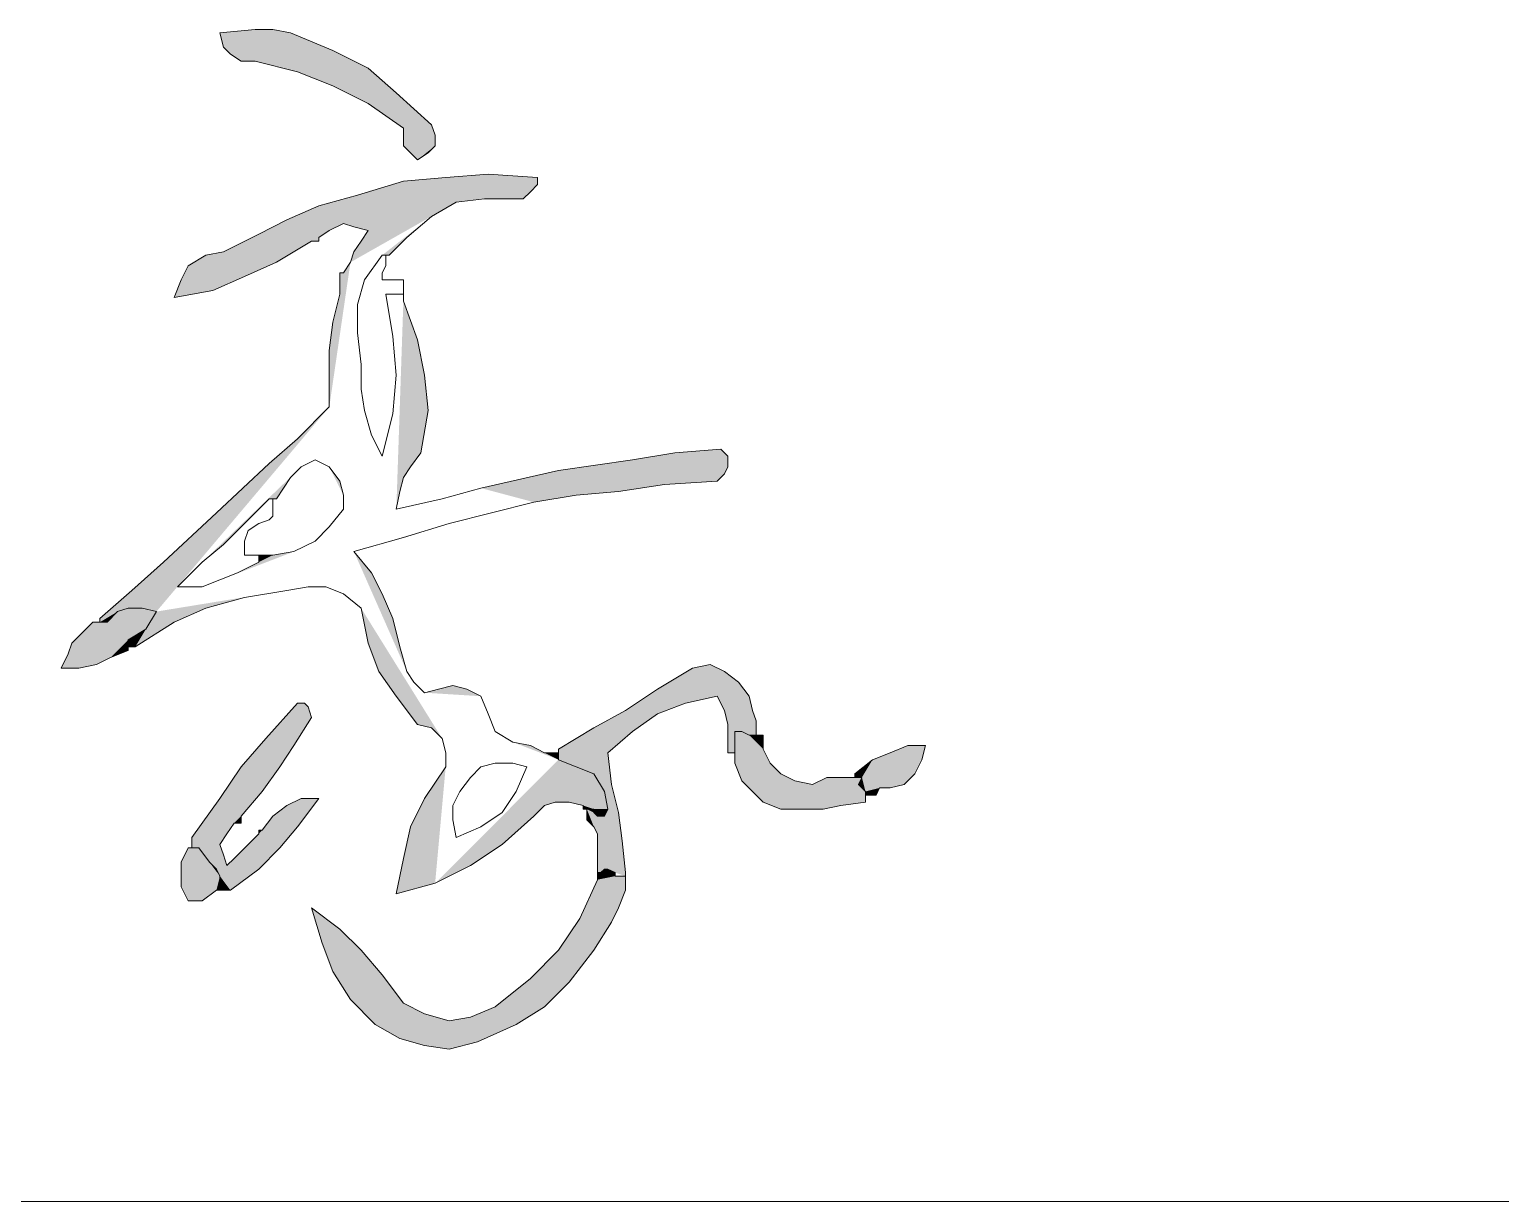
# Model space of a CAD drawing. Header units: millimetres. Extents: x 6786 to 7380, y -302 to 118.
# Drawn here: x 7214.02 to 7220.13, y -286.48 to -281.62 of the extents above; entities that cross this region are included whole.
import ezdxf

# ---------------------------------------------------------------- set-up
doc = ezdxf.new("R2010")
doc.units = ezdxf.units.MM
doc.linetypes.add('XKITLINE00', pattern=[0])

# ---------------------------------------------------------------- blocks, each defined once
blk = doc.blocks.new('*D18')
at = {"color": 6}
for points in [[(259.2362, 20.8677), (259.0897, 20.853), (259.1043, 20.7944)], [(259.2362, 20.8677), (259.1043, 20.7944), (259.1336, 20.7651)], [(259.2362, 20.8677), (259.1336, 20.7651), (259.1776, 20.7358)], [(259.2362, 20.8677), (259.1776, 20.7358), (259.2362, 20.7358)], [(259.9834, 20.3842), (259.3095, 20.8677), (259.2362, 20.8677)], [(259.2362, 20.8677), (259.2362, 20.7358), (259.412, 20.6918)], [(259.2362, 20.8677), (259.412, 20.6918), (259.5585, 20.6332)], [(259.2362, 20.8677), (259.5585, 20.6332), (259.705, 20.56)], [(259.9834, 20.3842), (259.2362, 20.8677), (259.705, 20.56)], [(259.9834, 20.3842), (259.3827, 20.853), (259.3095, 20.8677)], [(259.9834, 20.3842), (259.5585, 20.7797), (259.3827, 20.853)], [(259.9834, 20.3842), (259.705, 20.7065), (259.5585, 20.7797)], [(259.9834, 20.3842), (259.8223, 20.6039), (259.705, 20.7065)], [(259.9834, 20.3842), (259.9688, 20.4721), (259.8223, 20.6039)], [(259.9834, 20.3842), (259.705, 20.56), (259.8516, 20.4574)], [(259.9834, 20.3842), (259.9834, 20.4281), (259.9688, 20.4721)], [(259.9834, 20.3842), (259.8516, 20.4574), (259.8516, 20.3842)], [(259.9834, 20.3842), (259.8516, 20.3842), (259.9102, 20.3256)], [(259.9834, 20.3842), (259.9102, 20.3256), (259.9541, 20.3549)], [(259.9834, 20.3842), (259.9541, 20.3549), (259.9834, 20.3842)]]:
    blk.add_solid(points, dxfattribs=at)
blk = doc.blocks.new('*D19')
at = {"color": 6}
for points in [[(259.0897, 17.4832), (259.456, 18.0546), (259.4413, 18.0693)], [(259.0897, 17.4832), (259.4413, 18.0693), (259.412, 18.0693)], [(259.0897, 17.4832), (259.412, 18.0693), (259.2802, 17.9227)], [(259.0897, 17.4832), (259.1483, 17.5711), (259.456, 18.0546)], [(259.1483, 17.5711), (259.4706, 18.0107), (259.456, 18.0546)], [(259.1483, 17.5711), (259.3974, 17.8934), (259.4706, 18.0107)], [(259.0897, 17.4832), (259.2802, 17.9227), (259.1776, 17.8055)], [(259.1483, 17.5711), (259.3388, 17.8055), (259.3974, 17.8934)], [(259.0897, 17.4832), (259.1776, 17.8055), (259.0897, 17.6737)], [(259.1483, 17.5711), (259.2655, 17.703), (259.3388, 17.8055)], [(259.0897, 17.4832), (259.0897, 17.6737), (258.9725, 17.5125)], [(259.1336, 17.2927), (259.412, 17.5565), (259.4999, 17.6737)], [(259.1336, 17.2927), (259.4999, 17.6737), (259.4267, 17.6737)], [(259.1336, 17.2927), (259.4267, 17.6737), (259.3681, 17.6444)], [(259.1483, 17.5711), (259.1776, 17.6004), (259.2655, 17.703)], [(259.1336, 17.2927), (259.3681, 17.6444), (259.3095, 17.6004)], [(259.1336, 17.2927), (259.3095, 17.6004), (259.2655, 17.5418)], [(259.1483, 17.5711), (259.1776, 17.5711), (259.1776, 17.6004)], [(259.1336, 17.2927), (259.3388, 17.4686), (259.412, 17.5565)], [(259.1336, 17.2927), (259.2655, 17.5418), (259.2509, 17.5272)], [(259.2655, 17.5418), (259.2509, 17.5418), (259.2509, 17.5272)], [(259.0897, 17.4832), (258.9725, 17.5125), (258.9725, 17.4686)], [(259.0897, 17.4832), (258.9725, 17.4686), (259.0018, 17.4686)], [(259.0897, 17.4832), (259.0018, 17.4686), (259.0457, 17.4099)], [(259.0897, 17.4832), (259.0457, 17.4099), (259.075, 17.3806)], [(259.1336, 17.2927), (259.0897, 17.4832), (259.075, 17.3806)], [(259.1336, 17.2927), (259.119, 17.3953), (259.0897, 17.4832)], [(259.1336, 17.2927), (259.2509, 17.5272), (259.119, 17.3953)], [(259.1336, 17.2927), (259.2509, 17.3806), (259.3388, 17.4686)], [(259.1336, 17.2927), (259.075, 17.3806), (259.0897, 17.3513)], [(259.1336, 17.2927), (259.0897, 17.3513), (259.0897, 17.2927)]]:
    blk.add_solid(points, dxfattribs=at)
blk = doc.blocks.new('*D20')
at = {"color": 6}
for points in [[(259.0897, 17.3513), (258.9578, 17.4686), (258.9285, 17.4099)], [(259.0457, 17.4099), (259.0018, 17.4686), (258.9578, 17.4686)], [(259.0897, 17.3513), (259.0457, 17.4099), (258.9578, 17.4686)], [(259.0897, 17.3513), (258.9285, 17.4099), (258.9285, 17.3074)], [(259.0897, 17.3513), (259.075, 17.3806), (259.0457, 17.4099)], [(259.0897, 17.3513), (258.9285, 17.3074), (258.9578, 17.2488)], [(259.0897, 17.3513), (258.9578, 17.2488), (259.0164, 17.2488)], [(259.0897, 17.3513), (259.0164, 17.2488), (259.075, 17.2927)], [(259.0897, 17.3513), (259.075, 17.2927), (259.0897, 17.2927)], [(259.0897, 17.3513), (259.0897, 17.2927), (259.0897, 17.3513)]]:
    blk.add_solid(points, dxfattribs=at)
blk = doc.blocks.new('*D21')
at = {"color": 6}
for points in [[(261.3753, 17.8202), (261.2581, 17.952), (261.2288, 17.952)], [(261.4192, 17.7762), (261.3753, 17.8202), (261.2288, 17.952)], [(261.4192, 17.7762), (261.2288, 17.952), (261.2288, 17.8202)], [(261.3753, 17.8202), (261.2874, 17.9374), (261.2581, 17.952)], [(261.346, 17.8788), (261.346, 17.9374), (261.2874, 17.9374)], [(261.3753, 17.8202), (261.346, 17.8788), (261.2874, 17.9374)], [(261.7709, 17.703), (261.8002, 17.8348), (261.9467, 17.8934)], [(261.7709, 17.703), (261.9467, 17.8934), (262.0199, 17.8934)], [(261.7709, 17.703), (262.0199, 17.8934), (262.0053, 17.8348)], [(261.4778, 17.7469), (261.4192, 17.7762), (261.2288, 17.8202)], [(261.4778, 17.7469), (261.2288, 17.8202), (261.2581, 17.7469)], [(261.7562, 17.7616), (261.7269, 17.7762), (261.8002, 17.8348)], [(261.7709, 17.703), (261.7562, 17.7616), (261.8002, 17.8348)], [(261.7709, 17.703), (262.0053, 17.8348), (261.976, 17.7762)], [(261.5511, 17.7323), (261.4778, 17.7469), (261.2581, 17.7469)], [(261.7709, 17.703), (261.5511, 17.7323), (261.2581, 17.7469)], [(261.7709, 17.703), (261.2581, 17.7469), (261.346, 17.659)], [(261.7709, 17.703), (261.6097, 17.7616), (261.5511, 17.7323)], [(261.7416, 17.7323), (261.7562, 17.7616), (261.6097, 17.7616)], [(261.7709, 17.703), (261.7416, 17.7323), (261.6097, 17.7616)], [(261.7562, 17.7616), (261.7269, 17.7616), (261.7269, 17.7762)], [(261.7709, 17.703), (261.7416, 17.7323), (261.7562, 17.7616)], [(261.7709, 17.703), (261.7709, 17.703), (261.7416, 17.7323)], [(261.7709, 17.703), (261.976, 17.7762), (261.8295, 17.7176)], [(261.976, 17.7762), (261.8734, 17.7176), (261.8295, 17.7176)], [(261.976, 17.7762), (261.932, 17.7323), (261.8734, 17.7176)], [(261.7709, 17.703), (261.346, 17.659), (261.4192, 17.6297)], [(261.7709, 17.703), (261.4192, 17.6297), (261.5951, 17.6297)], [(261.7709, 17.703), (261.5951, 17.6297), (261.6683, 17.6444)], [(261.6683, 17.6444), (261.7709, 17.659), (261.7709, 17.703)], [(261.7709, 17.703), (261.6683, 17.6444), (261.7709, 17.703)], [(261.7709, 17.703), (261.8295, 17.7176), (261.8148, 17.6883)], [(261.7709, 17.703), (261.8148, 17.6883), (261.7709, 17.6883)], [(261.7709, 17.703), (261.7709, 17.6883), (261.7709, 17.703)]]:
    blk.add_solid(points, dxfattribs=at)
blk = doc.blocks.new('*D22')
at = {"color": 6}
for points in [[(260.7013, 17.8641), (260.8039, 17.952), (261.1262, 18.2304)], [(260.7013, 17.8641), (261.1262, 18.2304), (261.053, 18.2158)], [(260.7013, 17.8641), (261.053, 18.2158), (260.9064, 18.1279)], [(260.8039, 17.952), (260.9064, 18.0253), (261.1262, 18.2304)], [(260.9064, 18.0253), (261.1848, 18.2011), (261.1262, 18.2304)], [(260.9064, 18.0253), (261.2434, 18.1572), (261.1848, 18.2011)], [(260.9064, 18.0253), (261.0237, 18.0693), (261.2434, 18.1572)], [(261.0237, 18.0693), (261.1555, 18.0986), (261.2434, 18.1572)], [(261.1555, 18.0986), (261.2874, 18.0986), (261.2434, 18.1572)], [(260.7013, 17.8641), (260.9064, 18.1279), (260.7746, 18.04)], [(261.1555, 18.0986), (261.1848, 18.04), (261.2581, 17.952)], [(261.1555, 18.0986), (261.2581, 17.952), (261.2874, 17.9374)], [(261.1555, 18.0986), (261.2874, 17.9374), (261.3167, 17.9374)], [(261.1555, 18.0986), (261.3167, 17.9374), (261.3167, 17.996)], [(261.1555, 18.0986), (261.3167, 17.996), (261.302, 18.04)], [(261.1555, 18.0986), (261.302, 18.04), (261.2874, 18.0986)], [(260.7013, 17.8641), (260.7746, 18.04), (260.6427, 17.9667)], [(261.1848, 18.04), (261.1995, 17.9814), (261.2288, 17.952)], [(261.1848, 18.04), (261.2288, 17.952), (261.2581, 17.952)], [(260.6427, 17.9667), (260.4962, 17.8788), (260.4962, 17.8348)], [(260.6427, 17.9667), (260.4962, 17.8348), (260.6427, 17.7762)], [(260.716, 17.7323), (260.7013, 17.8641), (260.6427, 17.9667)], [(260.7746, 17.3513), (260.716, 17.7323), (260.6427, 17.9667)], [(260.6427, 17.9667), (260.6427, 17.7762), (260.6867, 17.703)], [(260.7746, 17.3513), (260.6427, 17.9667), (260.6867, 17.703)], [(261.1995, 17.9814), (261.1995, 17.8641), (261.2288, 17.8641)], [(261.1995, 17.9814), (261.2288, 17.8641), (261.2288, 17.952)], [(260.7746, 17.3513), (260.7453, 17.6151), (260.716, 17.7323)], [(260.7746, 17.3513), (260.6867, 17.703), (260.7013, 17.6297)], [(260.6427, 17.6151), (260.6427, 17.6297), (260.6134, 17.6297)], [(260.7746, 17.3513), (260.6427, 17.6151), (260.6134, 17.6297)], [(260.6134, 17.6297), (260.6134, 17.5858), (260.6427, 17.5565)], [(260.7746, 17.3513), (260.6134, 17.6297), (260.6427, 17.5565)], [(260.7746, 17.3513), (260.6574, 17.6004), (260.6427, 17.6151)], [(260.7746, 17.3513), (260.6867, 17.6004), (260.6574, 17.6004)], [(260.7746, 17.3513), (260.7013, 17.6297), (260.6867, 17.6004)], [(260.7746, 17.3513), (260.7599, 17.4979), (260.7453, 17.6151)], [(260.7746, 17.3513), (260.6427, 17.5565), (260.6574, 17.5272)], [(260.6574, 17.5272), (260.6574, 17.366), (260.672, 17.366)], [(260.6574, 17.5272), (260.672, 17.366), (260.6867, 17.3806)], [(260.7746, 17.3513), (260.6574, 17.5272), (260.6867, 17.3806)], [(260.7746, 17.3513), (260.7746, 17.366), (260.7599, 17.4979)], [(260.6867, 17.3806), (260.7013, 17.3806), (260.7306, 17.366)], [(260.7746, 17.3513), (260.6867, 17.3806), (260.7306, 17.366)]]:
    blk.add_solid(points, dxfattribs=at)
blk = doc.blocks.new('*D23')
at = {"color": 6}
for points in [[(260.7306, 17.3513), (260.672, 17.366), (260.6574, 17.366)], [(260.7306, 17.3513), (260.6574, 17.366), (260.6574, 17.3367)], [(260.7306, 17.3513), (260.6867, 17.3806), (260.672, 17.366)], [(260.7306, 17.3513), (260.7013, 17.3806), (260.6867, 17.3806)], [(260.7306, 17.3513), (260.7306, 17.366), (260.7013, 17.3806)], [(260.7746, 17.3513), (260.4962, 17.0437), (260.1592, 16.6627)], [(260.7746, 17.3513), (260.1592, 16.6627), (260.3204, 16.736)], [(260.7746, 17.3513), (260.3204, 16.736), (260.4376, 16.8092)], [(260.7746, 17.3513), (260.4376, 16.8092), (260.5402, 16.9118)], [(260.7746, 17.3513), (260.5841, 17.1755), (260.4962, 17.0437)], [(260.7746, 17.3513), (260.5402, 16.9118), (260.6427, 17.0437)], [(260.7746, 17.3513), (260.6574, 17.3367), (260.5841, 17.1755)], [(260.7746, 17.3513), (260.6427, 17.0437), (260.716, 17.1609)], [(260.7746, 17.3513), (260.7306, 17.3513), (260.6574, 17.3367)], [(260.7746, 17.3513), (260.716, 17.1609), (260.7453, 17.2195)], [(260.7746, 17.3513), (260.7453, 17.2195), (260.7746, 17.2927)], [(260.7746, 17.3513), (260.7746, 17.2927), (260.7746, 17.3513)], [(259.8516, 16.8239), (259.5878, 17.1316), (259.4706, 17.2195)], [(259.8516, 16.8239), (259.4706, 17.2195), (259.5146, 17.073)], [(259.8516, 16.8239), (259.6757, 17.0437), (259.5878, 17.1316)], [(259.8516, 16.8239), (259.5146, 17.073), (259.5585, 16.9558)], [(259.8516, 16.8239), (259.7636, 16.9411), (259.6757, 17.0437)], [(260.4962, 17.0437), (260.379, 16.9265), (260.1592, 16.6627)], [(259.9395, 16.7799), (259.8516, 16.8239), (259.5585, 16.9558)], [(259.9395, 16.7799), (259.5585, 16.9558), (259.6318, 16.8385)], [(260.379, 16.9265), (260.2325, 16.8092), (260.042, 16.6334)], [(260.379, 16.9265), (260.042, 16.6334), (260.1592, 16.6627)], [(260.042, 16.7506), (259.9395, 16.7799), (259.6318, 16.8385)], [(260.042, 16.7506), (259.6318, 16.8385), (259.7343, 16.736)], [(260.2325, 16.8092), (260.1299, 16.7653), (259.9395, 16.6481)], [(260.2325, 16.8092), (259.9395, 16.6481), (260.042, 16.6334)], [(260.042, 16.7506), (259.7343, 16.736), (259.8369, 16.6774)], [(260.1299, 16.7653), (260.042, 16.7506), (259.8369, 16.6774)], [(260.1299, 16.7653), (259.8369, 16.6774), (259.9395, 16.6481)]]:
    blk.add_solid(points, dxfattribs=at)
blk = doc.blocks.new('*D24')
at = {"color": 6}
for points in [[(260.0713, 20.1497), (259.8516, 20.2377), (259.6611, 20.179)], [(260.0713, 20.1497), (260.2032, 20.267), (259.8516, 20.2377)], [(260.0713, 20.1497), (260.4083, 20.2523), (260.2032, 20.267)], [(260.0713, 20.1497), (260.4083, 20.223), (260.4083, 20.2523)], [(260.0713, 20.1497), (259.6611, 20.179), (259.4999, 20.1351)], [(260.0713, 20.1497), (260.1885, 20.1644), (260.4083, 20.223)], [(260.1885, 20.1644), (260.3497, 20.1644), (260.4083, 20.223)], [(260.0713, 20.1497), (259.4999, 20.1351), (259.3681, 20.0765)], [(260.0713, 20.1497), (259.3681, 20.0765), (259.6025, 20.0618)], [(260.0713, 20.1497), (259.6025, 20.0618), (259.6464, 20.0472)], [(260.0713, 20.1497), (259.6464, 19.9446), (259.6318, 19.9007)], [(260.0713, 20.1497), (259.6464, 20.0472), (259.705, 20.0325)], [(260.0713, 20.1497), (259.705, 20.0325), (259.6464, 19.9446)], [(259.3681, 20.0765), (258.9285, 19.8274), (258.8992, 19.7542)], [(259.3681, 20.0765), (258.8992, 19.7542), (259.0604, 19.7835)], [(259.3681, 20.0765), (259.1043, 19.9446), (258.9285, 19.8274)], [(259.3681, 20.0765), (259.0604, 19.7835), (259.3241, 19.9007)], [(259.3681, 20.0765), (259.3241, 19.9007), (259.4706, 19.9886)], [(259.3681, 20.0765), (259.4706, 19.9886), (259.4999, 19.9886)], [(259.3681, 20.0765), (259.4999, 19.9886), (259.4999, 20.0032)], [(259.3681, 20.0765), (259.4999, 20.0032), (259.5439, 20.0325)], [(259.3681, 20.0765), (259.5439, 20.0325), (259.6025, 20.0618)], [(259.7636, 19.93), (259.8662, 20.0032), (259.9688, 20.0911)], [(259.7636, 19.93), (259.7929, 19.93), (259.8662, 20.0032)], [(259.1043, 19.9446), (258.9578, 19.886), (258.9285, 19.8274)], [(259.1043, 19.9446), (259.0311, 19.93), (258.9578, 19.886)], [(259.6318, 19.9007), (259.5585, 19.6516), (259.5439, 19.5344)], [(259.6318, 19.9007), (259.5439, 19.5344), (259.5439, 19.3)], [(259.6318, 19.9007), (259.5878, 19.7688), (259.5585, 19.6516)], [(259.6318, 19.9007), (259.6025, 19.8567), (259.5878, 19.7688)], [(259.6025, 19.8567), (259.5878, 19.8567), (259.5878, 19.7688)], [(259.8223, 18.8751), (259.9102, 19.5783), (259.8516, 19.7395)], [(259.8223, 18.8751), (259.8369, 18.9483), (259.9102, 19.5783)], [(259.8369, 18.9483), (259.9395, 19.4318), (259.9102, 19.5783)], [(259.8369, 18.9483), (259.8516, 19.0069), (259.9395, 19.4318)], [(259.8516, 19.0069), (259.9541, 19.2853), (259.9395, 19.4318)], [(259.5439, 19.3), (259.412, 19.1681), (258.7674, 18.4648)], [(259.5439, 19.3), (258.7674, 18.4648), (258.826, 18.4502)], [(259.8516, 19.0069), (259.8809, 19.0509), (259.9541, 19.2853)], [(259.8809, 19.0509), (259.9248, 19.1095), (259.9541, 19.2853)], [(259.412, 19.1681), (258.8553, 18.6553), (258.5915, 18.4062)], [(259.412, 19.1681), (258.5915, 18.4062), (258.6648, 18.4502)], [(259.412, 19.1681), (258.6648, 18.4502), (258.7088, 18.4648)], [(259.412, 19.1681), (258.7088, 18.4648), (258.7674, 18.4648)], [(259.412, 19.1681), (259.2948, 19.0655), (258.8553, 18.6553)], [(260.3937, 18.9044), (261.1995, 19.0948), (261.1702, 19.1242)], [(260.3937, 18.9044), (261.1702, 19.1242), (260.9797, 19.1095)], [(260.3937, 18.9044), (260.9797, 19.1095), (260.8039, 19.0802)], [(260.3937, 18.9044), (261.1995, 19.0509), (261.1995, 19.0948)], [(260.3937, 18.9044), (260.8039, 19.0802), (260.4962, 19.0362)], [(259.0164, 18.6553), (259.3827, 19.0069), (259.4267, 19.0509)], [(259.0164, 18.6553), (259.2948, 18.919), (259.3827, 19.0069)], [(259.2948, 18.919), (259.3241, 18.919), (259.3827, 19.0069)], [(259.5439, 19.0509), (259.5878, 18.9923), (259.6025, 18.9337)], [(260.3937, 18.9044), (260.4962, 19.0362), (260.1739, 18.963)], [(260.3937, 18.9044), (260.5695, 18.9337), (261.1995, 19.0509)], [(260.5695, 18.9337), (261.1848, 19.0216), (261.1995, 19.0509)], [(260.5695, 18.9337), (260.9358, 18.9776), (261.1848, 19.0216)], [(260.9358, 18.9776), (261.1555, 18.9923), (261.1848, 19.0216)], [(260.5695, 18.9337), (260.7453, 18.9483), (260.9358, 18.9776)], [(259.0164, 18.6553), (259.1043, 18.7286), (259.2948, 18.919)], [(259.6464, 18.6993), (259.8516, 18.7579), (260.042, 18.8165)], [(259.3974, 18.6993), (259.1629, 18.6114), (259.0164, 18.5528)], [(259.3974, 18.6993), (259.2509, 18.6553), (259.1629, 18.6114)], [(259.3974, 18.6993), (259.3095, 18.6846), (259.2509, 18.6553)], [(259.8662, 18.2011), (259.7197, 18.6114), (259.6464, 18.6993)], [(258.8553, 18.6553), (258.5915, 18.4209), (258.5915, 18.4062)], [(259.3095, 18.6846), (259.2509, 18.6846), (259.2509, 18.6553)], [(259.8662, 18.2011), (259.7636, 18.5234), (259.7197, 18.6114)], [(258.826, 18.4502), (259.1922, 18.5088), (259.456, 18.5528)], [(259.8369, 18.3037), (259.8076, 18.4209), (259.7636, 18.5234)], [(259.8662, 18.2011), (259.8369, 18.3037), (259.7636, 18.5234)], [(258.826, 18.4502), (259.0311, 18.4648), (259.1922, 18.5088)], [(258.826, 18.4502), (258.8992, 18.4062), (259.0311, 18.4648)], [(259.6757, 18.4648), (259.705, 18.3183), (259.749, 18.2011)], [(259.6757, 18.4648), (259.749, 18.2011), (259.8223, 18.0986)], [(259.6757, 18.4648), (259.8223, 18.0986), (259.9102, 17.9814)], [(259.6757, 18.4648), (259.9102, 17.9814), (259.9688, 17.9667)], [(259.6757, 18.4648), (259.9688, 17.9667), (260.0127, 17.9227)], [(258.5915, 18.4062), (258.6208, 18.4062), (258.6648, 18.4502)], [(258.826, 18.4502), (258.782, 18.3769), (258.7381, 18.3037)], [(258.826, 18.4502), (258.7381, 18.3037), (258.8992, 18.4062)], [(258.782, 18.3769), (258.7088, 18.333), (258.7088, 18.3037)], [(258.782, 18.3769), (258.7088, 18.3037), (258.7381, 18.3037)], [(260.1739, 18.0986), (260.0567, 18.1425), (259.9395, 18.1132)], [(260.1739, 18.0986), (260.1153, 18.1279), (260.0567, 18.1425)], [(260.4376, 17.8641), (260.379, 17.8934), (260.3057, 17.9081)], [(260.4962, 17.8348), (260.4376, 17.8641), (260.3057, 17.9081)], [(260.4962, 17.8348), (260.4962, 17.8641), (260.4376, 17.8641)], [(260.0274, 17.8055), (259.8516, 17.4246), (259.8223, 17.2781)], [(260.0274, 17.8055), (259.8223, 17.2781), (259.9834, 17.322)], [(260.0274, 17.8055), (259.8809, 17.5565), (259.8516, 17.4246)], [(260.0274, 17.8055), (259.9395, 17.6737), (259.8809, 17.5565)], [(259.9834, 17.322), (260.4376, 17.6444), (260.4962, 17.8348)], [(260.4376, 17.6444), (260.6427, 17.7762), (260.4962, 17.8348)], [(260.4376, 17.6444), (260.4816, 17.659), (260.6427, 17.7762)], [(260.4816, 17.659), (260.6867, 17.703), (260.6427, 17.7762)], [(260.4816, 17.659), (260.5402, 17.659), (260.6867, 17.703)], [(260.5402, 17.659), (260.7013, 17.6297), (260.6867, 17.703)], [(260.5402, 17.659), (260.5988, 17.6444), (260.7013, 17.6297)], [(259.9834, 17.322), (260.3937, 17.6004), (260.4376, 17.6444)], [(259.9834, 17.322), (260.2618, 17.4832), (260.3937, 17.6004)], [(260.5988, 17.6444), (260.5988, 17.6297), (260.6427, 17.6297)], [(260.5988, 17.6444), (260.6427, 17.6297), (260.7013, 17.6297)], [(260.6427, 17.6297), (260.6427, 17.6151), (260.6574, 17.6004)], [(260.6427, 17.6297), (260.6574, 17.6004), (260.6867, 17.6004)], [(260.6427, 17.6297), (260.6867, 17.6004), (260.7013, 17.6297)], [(259.9834, 17.322), (260.1299, 17.3953), (260.2618, 17.4832)]]:
    blk.add_solid(points, dxfattribs=at)
blk = doc.blocks.new('*D25')
at = {"color": 6}
for points in [[(258.7088, 18.333), (258.7088, 18.4648), (258.6648, 18.4502)], [(258.7088, 18.333), (258.826, 18.4502), (258.7674, 18.4648)], [(258.7088, 18.333), (258.7674, 18.4648), (258.7088, 18.4648)], [(258.7088, 18.333), (258.5622, 18.4062), (258.4743, 18.3183)], [(258.7088, 18.333), (258.6208, 18.4062), (258.5622, 18.4062)], [(258.7088, 18.333), (258.6648, 18.4502), (258.6208, 18.4062)], [(258.7088, 18.333), (258.782, 18.3769), (258.826, 18.4502)], [(258.7088, 18.333), (258.4597, 18.2744), (258.4304, 18.2158)], [(258.7088, 18.333), (258.4304, 18.2158), (258.5036, 18.2158)], [(258.7088, 18.333), (258.4743, 18.3183), (258.4597, 18.2744)], [(258.7088, 18.333), (258.5036, 18.2158), (258.5769, 18.2304)], [(258.7088, 18.333), (258.5769, 18.2304), (258.6355, 18.2597)], [(258.7088, 18.333), (258.6355, 18.2597), (258.7088, 18.289)]]:
    blk.add_solid(points, dxfattribs=at)

msp = doc.modelspace()

# ---------------------------------------------------------------- linework, layer by layer
at = {"color": 6, "linetype": 'XKITLINE00', "lineweight": 0}
for p, q in [((7214.9625, -281.6166), (7214.8159, -281.6313)), ((7214.8159, -281.6313), (7214.8306, -281.6899)), ((7215.0357, -281.6166), (7214.9625, -281.6166)), ((7215.109, -281.6313), (7215.0357, -281.6166)), ((7215.2848, -281.7045), (7215.109, -281.6313)), ((7214.8306, -281.6899), (7214.8599, -281.7192)), ((7214.8599, -281.7192), (7214.9039, -281.7485)), ((7215.4313, -281.7778), (7215.2848, -281.7045)), ((7214.9039, -281.7485), (7214.9625, -281.7485)), ((7214.9625, -281.7485), (7215.1383, -281.7924)), ((7215.1383, -281.7924), (7215.2848, -281.8511)), ((7215.5485, -281.8804), (7215.4313, -281.7778)), ((7215.2848, -281.8511), (7215.4313, -281.9243)), ((7215.695, -282.0122), (7215.5485, -281.8804)), ((7215.4313, -281.9243), (7215.5778, -282.0269)), ((7215.5778, -282.0269), (7215.5778, -282.1001)), ((7215.7097, -282.0562), (7215.695, -282.0122)), ((7215.5778, -282.1001), (7215.6071, -282.1294)), ((7215.6804, -282.1294), (7215.7097, -282.1001)), ((7215.7097, -282.1001), (7215.7097, -282.0562)), ((7215.6071, -282.1294), (7215.6364, -282.1587)), ((7215.6364, -282.1587), (7215.6804, -282.1294)), ((7215.6364, -282.1587), (7215.6364, -282.1587)), ((7215.9294, -282.2173), (7215.7536, -282.232)), ((7216.1346, -282.232), (7215.9294, -282.2173)), ((7215.5778, -282.2466), (7215.3873, -282.3052)), ((7215.7536, -282.232), (7215.5778, -282.2466)), ((7216.1053, -282.2906), (7216.1346, -282.2613)), ((7216.1346, -282.2613), (7216.1346, -282.232)), ((7215.3873, -282.3052), (7215.2262, -282.3492)), ((7215.695, -282.3932), (7215.7976, -282.3345)), ((7215.7976, -282.3345), (7215.9148, -282.3199)), ((7215.9148, -282.3199), (7216.0467, -282.3199)), ((7216.0467, -282.3199), (7216.076, -282.3199)), ((7216.076, -282.3199), (7216.1053, -282.2906)), ((7215.0943, -282.4078), (7214.9771, -282.4664)), ((7215.2262, -282.3492), (7215.0943, -282.4078)), ((7215.5925, -282.4811), (7215.695, -282.3932)), ((7214.9771, -282.4664), (7214.8306, -282.5397)), ((7215.2262, -282.4811), (7215.2701, -282.4518)), ((7215.2701, -282.4518), (7215.3287, -282.4225)), ((7215.3287, -282.4225), (7215.3727, -282.4371)), ((7215.3727, -282.4371), (7215.4313, -282.4518)), ((7215.4313, -282.4518), (7215.402, -282.4957)), ((7215.0504, -282.5836), (7215.1969, -282.4957)), ((7215.1969, -282.4957), (7215.2115, -282.4957)), ((7215.2115, -282.4957), (7215.2115, -282.4957)), ((7215.2115, -282.4957), (7215.2115, -282.4957)), ((7215.2115, -282.4957), (7215.2262, -282.4957)), ((7215.2262, -282.4957), (7215.2262, -282.4811)), ((7215.2262, -282.4957), (7215.2262, -282.4957)), ((7215.402, -282.4957), (7215.3727, -282.5397)), ((7215.5192, -282.5543), (7215.5632, -282.5104)), ((7215.5632, -282.5104), (7215.5925, -282.4811)), ((7214.7573, -282.5543), (7214.6841, -282.5983)), ((7214.8306, -282.5397), (7214.7573, -282.5543)), ((7214.9185, -282.6422), (7215.0504, -282.5836)), ((7215.358, -282.5836), (7215.3287, -282.6276)), ((7215.3727, -282.5397), (7215.358, -282.5836)), ((7215.4167, -282.6569), (7215.4899, -282.5543)), ((7215.4899, -282.5543), (7215.4167, -282.6569)), ((7215.4899, -282.5543), (7215.5046, -282.5543)), ((7215.5046, -282.5543), (7215.4899, -282.5543)), ((7215.5046, -282.5543), (7215.5046, -282.5543)), ((7215.5046, -282.5543), (7215.5046, -282.5543)), ((7215.5046, -282.5543), (7215.5192, -282.5543)), ((7215.5046, -282.569), (7215.5046, -282.5543)), ((7215.5046, -282.5543), (7215.5046, -282.5543)), ((7215.5046, -282.5836), (7215.5046, -282.569)), ((7215.5046, -282.5983), (7215.5046, -282.5836)), ((7215.5046, -282.5836), (7215.5046, -282.5836)), ((7214.6841, -282.5983), (7214.6548, -282.6569)), ((7214.7866, -282.7008), (7214.9185, -282.6422)), ((7215.3287, -282.6276), (7215.3141, -282.6276)), ((7215.3141, -282.6276), (7215.3141, -282.6569)), ((7215.3287, -282.6276), (7215.3287, -282.6276)), ((7215.4899, -282.6276), (7215.5046, -282.5983)), ((7215.4899, -282.6569), (7215.4899, -282.6276)), ((7214.6548, -282.6569), (7214.6255, -282.7301)), ((7214.6255, -282.7301), (7214.7866, -282.7008)), ((7215.3141, -282.6569), (7215.3141, -282.6715)), ((7215.3141, -282.6715), (7215.3141, -282.6715)), ((7215.3141, -282.6715), (7215.3141, -282.6715)), ((7215.3141, -282.6715), (7215.3141, -282.6862)), ((7215.3141, -282.6862), (7215.3141, -282.7155)), ((7215.3873, -282.7594), (7215.4167, -282.6569)), ((7215.4167, -282.6569), (7215.3873, -282.7594)), ((7215.5778, -282.6569), (7215.4899, -282.6569)), ((7215.5778, -282.6862), (7215.5778, -282.6569)), ((7215.5778, -282.7155), (7215.5778, -282.6862)), ((7215.5778, -282.6862), (7215.5778, -282.6862)), ((7215.5778, -282.6862), (7215.5778, -282.6862)), ((7215.3141, -282.7155), (7215.2848, -282.8327)), ((7215.3873, -282.8766), (7215.3873, -282.7594)), ((7215.3873, -282.7594), (7215.3873, -282.8766)), ((7215.5339, -282.7155), (7215.5046, -282.7155)), ((7215.5046, -282.7155), (7215.5339, -282.8913)), ((7215.5046, -282.7155), (7215.5339, -282.7155)), ((7215.5339, -282.8913), (7215.5046, -282.7155)), ((7215.5046, -282.7155), (7215.5046, -282.7155)), ((7215.5485, -282.7155), (7215.5339, -282.7155)), ((7215.5339, -282.7155), (7215.5485, -282.7155)), ((7215.5778, -282.7155), (7215.5485, -282.7155)), ((7215.5485, -282.7155), (7215.5485, -282.7155)), ((7215.5485, -282.7155), (7215.5485, -282.7155)), ((7215.5485, -282.7155), (7215.5778, -282.7155)), ((7215.5778, -282.7301), (7215.5778, -282.7155)), ((7215.5778, -282.7448), (7215.5778, -282.7301)), ((7215.5778, -282.7301), (7215.5778, -282.7301)), ((7215.5778, -282.7301), (7215.5778, -282.7301)), ((7215.6364, -282.9059), (7215.5778, -282.7448)), ((7215.2848, -282.8327), (7215.2701, -282.9499)), ((7215.402, -283.0085), (7215.3873, -282.8766)), ((7215.3873, -282.8766), (7215.402, -283.0085)), ((7215.5339, -282.8913), (7215.5485, -283.0525)), ((7215.5485, -283.0525), (7215.5339, -282.8913)), ((7215.2701, -282.9499), (7215.2701, -283.0525)), ((7215.6657, -283.0525), (7215.6364, -282.9059)), ((7215.402, -283.1111), (7215.402, -283.0085)), ((7215.402, -283.0085), (7215.402, -283.1111)), ((7215.2701, -283.0525), (7215.2701, -283.1843)), ((7215.5485, -283.0525), (7215.5339, -283.2136)), ((7215.5339, -283.2136), (7215.5485, -283.0525)), ((7215.6804, -283.199), (7215.6657, -283.0525)), ((7215.4167, -283.199), (7215.402, -283.1111)), ((7215.402, -283.1111), (7215.4167, -283.199)), ((7215.2701, -283.1843), (7215.1383, -283.3162)), ((7215.446, -283.3015), (7215.4167, -283.199)), ((7215.4167, -283.199), (7215.446, -283.3015)), ((7215.6511, -283.3748), (7215.6804, -283.199)), ((7215.5339, -283.2136), (7215.4899, -283.3894)), ((7215.4899, -283.3894), (7215.5339, -283.2136)), ((7215.1383, -283.3162), (7215.0211, -283.4187)), ((7215.4899, -283.3894), (7215.446, -283.3015)), ((7215.446, -283.3015), (7215.4899, -283.3894)), ((7215.6071, -283.4334), (7215.6511, -283.3748)), ((7216.706, -283.3748), (7216.5302, -283.4041)), ((7216.8964, -283.3601), (7216.706, -283.3748)), ((7216.9257, -283.3894), (7216.8964, -283.3601)), ((7215.0211, -283.4187), (7214.8013, -283.6239)), ((7215.1529, -283.4334), (7215.109, -283.4773)), ((7215.2115, -283.4041), (7215.1529, -283.4334)), ((7215.2701, -283.4334), (7215.2115, -283.4041)), ((7215.3141, -283.492), (7215.2701, -283.4334)), ((7215.5778, -283.4773), (7215.6071, -283.4334)), ((7216.5302, -283.4041), (7216.2225, -283.448)), ((7216.9111, -283.4627), (7216.9257, -283.4334)), ((7216.9257, -283.4334), (7216.9257, -283.3894)), ((7215.109, -283.4773), (7215.0504, -283.5653)), ((7215.3287, -283.5506), (7215.3141, -283.492)), ((7215.5632, -283.536), (7215.5778, -283.4773)), ((7216.2225, -283.448), (7215.9001, -283.5213)), ((7216.4715, -283.536), (7216.662, -283.5067)), ((7216.662, -283.5067), (7216.8818, -283.492)), ((7216.8818, -283.492), (7216.9111, -283.4627)), ((7215.0211, -283.5653), (7214.9185, -283.6678)), ((7215.0357, -283.5653), (7215.0211, -283.5653)), ((7215.0357, -283.5799), (7215.0357, -283.5653)), ((7215.0357, -283.5653), (7215.0357, -283.5653)), ((7215.0504, -283.5653), (7215.0357, -283.5653)), ((7215.0357, -283.5653), (7215.0357, -283.5799)), ((7215.0504, -283.5653), (7215.0504, -283.5653)), ((7215.3287, -283.6092), (7215.3287, -283.5506)), ((7215.5485, -283.6092), (7215.5632, -283.536)), ((7215.739, -283.5653), (7215.5485, -283.6092)), ((7215.9001, -283.5213), (7215.739, -283.5653)), ((7216.1199, -283.5799), (7216.2957, -283.5506)), ((7216.2957, -283.5506), (7216.4715, -283.536)), ((7214.8013, -283.6239), (7214.5815, -283.829)), ((7215.0357, -283.5946), (7215.0357, -283.5799)), ((7215.0357, -283.5799), (7215.0357, -283.5946)), ((7215.0357, -283.6092), (7215.0357, -283.5946)), ((7215.0357, -283.5946), (7215.0357, -283.5946)), ((7215.0357, -283.5946), (7215.0357, -283.5946)), ((7215.0357, -283.5946), (7215.0357, -283.6092)), ((7215.0357, -283.6385), (7215.0357, -283.6092)), ((7215.0357, -283.6092), (7215.0357, -283.6385)), ((7215.2701, -283.6825), (7215.3287, -283.6092)), ((7215.7683, -283.6678), (7216.1199, -283.5799)), ((7214.9185, -283.6678), (7214.8306, -283.7557)), ((7214.9332, -283.6971), (7214.9771, -283.6678)), ((7214.9771, -283.6678), (7214.9332, -283.6971)), ((7214.9771, -283.6678), (7215.0211, -283.6532)), ((7215.0211, -283.6532), (7214.9771, -283.6678)), ((7215.0211, -283.6532), (7215.0357, -283.6385)), ((7215.0357, -283.6385), (7215.0211, -283.6532)), ((7215.2115, -283.7411), (7215.2701, -283.6825)), ((7215.5778, -283.7264), (7215.7683, -283.6678)), ((7214.9185, -283.7411), (7214.9332, -283.6971)), ((7214.9332, -283.6971), (7214.9185, -283.7411)), ((7214.9185, -283.7997), (7214.9185, -283.7411)), ((7214.9185, -283.7411), (7214.9185, -283.7997)), ((7215.1236, -283.785), (7215.2115, -283.7411)), ((7215.3727, -283.785), (7215.5778, -283.7264)), ((7214.8306, -283.7557), (7214.7427, -283.829)), ((7214.9478, -283.7997), (7214.9185, -283.7997)), ((7214.9185, -283.7997), (7214.9478, -283.7997)), ((7214.9185, -283.7997), (7214.9185, -283.7997)), ((7214.9771, -283.7997), (7214.9478, -283.7997)), ((7214.9478, -283.7997), (7214.9478, -283.7997)), ((7214.9478, -283.7997), (7214.9478, -283.7997)), ((7214.9478, -283.7997), (7214.9771, -283.7997)), ((7214.9771, -283.8143), (7214.9771, -283.7997)), ((7214.9771, -283.7997), (7214.9771, -283.7997)), ((7214.9771, -283.7997), (7214.9918, -283.7997)), ((7214.9918, -283.7997), (7215.0064, -283.7997)), ((7215.0064, -283.7997), (7215.0357, -283.7997)), ((7215.0357, -283.7997), (7215.1236, -283.785)), ((7215.446, -283.8729), (7215.3727, -283.785)), ((7214.5815, -283.829), (7214.4497, -283.9462)), ((7214.7427, -283.829), (7214.6401, -283.9315)), ((7214.8159, -283.9022), (7214.8892, -283.8729)), ((7214.8892, -283.8729), (7214.9771, -283.829)), ((7214.9771, -283.829), (7214.9771, -283.8143)), ((7214.9771, -283.8143), (7214.9771, -283.8143)), ((7214.9771, -283.8143), (7214.9771, -283.8143)), ((7214.9771, -283.829), (7214.9771, -283.829)), ((7215.4899, -283.9608), (7215.446, -283.8729)), ((7214.6401, -283.9315), (7214.7427, -283.9315)), ((7214.7427, -283.9315), (7214.8159, -283.9022)), ((7215.0943, -283.9462), (7215.1822, -283.9315)), ((7215.1822, -283.9315), (7215.2555, -283.9315)), ((7215.2555, -283.9315), (7215.3287, -283.9608)), ((7214.4497, -283.9462), (7214.3178, -284.0634)), ((7214.7573, -284.0194), (7214.9185, -283.9755)), ((7214.9185, -283.9755), (7215.0943, -283.9462)), ((7215.3287, -283.9608), (7215.402, -284.0194)), ((7215.5339, -284.0634), (7215.4899, -283.9608)), ((7214.3471, -284.0781), (7214.3911, -284.0341)), ((7214.3911, -284.0341), (7214.3471, -284.0781)), ((7214.3911, -284.0341), (7214.435, -284.0194)), ((7214.435, -284.0194), (7214.3911, -284.0341)), ((7214.435, -284.0194), (7214.4936, -284.0194)), ((7214.4936, -284.0194), (7214.435, -284.0194)), ((7214.4936, -284.0194), (7214.5522, -284.0341)), ((7214.5522, -284.0341), (7214.4936, -284.0194)), ((7214.5522, -284.0341), (7214.5083, -284.1074)), ((7214.5083, -284.1074), (7214.5522, -284.0341)), ((7214.6255, -284.0781), (7214.7573, -284.0194)), ((7215.402, -284.0194), (7215.4313, -284.166)), ((7214.2885, -284.0781), (7214.2445, -284.122)), ((7214.3178, -284.0781), (7214.2885, -284.0781)), ((7214.3178, -284.0634), (7214.3178, -284.0781)), ((7214.3178, -284.0781), (7214.3178, -284.0781)), ((7214.3178, -284.0781), (7214.3325, -284.0781)), ((7214.3471, -284.0781), (7214.3178, -284.0781)), ((7214.3178, -284.0781), (7214.3178, -284.0781)), ((7214.3178, -284.0781), (7214.3178, -284.0781)), ((7214.3325, -284.0781), (7214.3325, -284.0781)), ((7214.3325, -284.0781), (7214.3325, -284.0781)), ((7214.3325, -284.0781), (7214.3471, -284.0781)), ((7214.5083, -284.1074), (7214.435, -284.1513)), ((7214.435, -284.1513), (7214.5083, -284.1074)), ((7214.4643, -284.1806), (7214.6255, -284.0781)), ((7215.5632, -284.1806), (7215.5339, -284.0634)), ((7214.2006, -284.166), (7214.1859, -284.2099)), ((7214.2445, -284.122), (7214.2006, -284.166)), ((7214.435, -284.1513), (7214.435, -284.166)), ((7214.435, -284.166), (7214.435, -284.1513)), ((7214.435, -284.166), (7214.435, -284.166)), ((7214.435, -284.166), (7214.435, -284.166)), ((7214.435, -284.166), (7214.435, -284.1806)), ((7214.435, -284.1806), (7214.435, -284.166)), ((7214.435, -284.1806), (7214.4497, -284.1806)), ((7214.435, -284.1953), (7214.435, -284.1806)), ((7214.435, -284.1806), (7214.435, -284.1806)), ((7214.4497, -284.1806), (7214.4497, -284.1806)), ((7214.4497, -284.1806), (7214.4497, -284.1806)), ((7214.4497, -284.1806), (7214.4643, -284.1806)), ((7215.4313, -284.166), (7215.4753, -284.2832)), ((7215.5925, -284.2832), (7215.5632, -284.1806)), ((7214.1859, -284.2099), (7214.1566, -284.2685)), ((7214.3032, -284.2539), (7214.3618, -284.2246)), ((7214.3618, -284.2246), (7214.435, -284.1953)), ((7214.435, -284.1953), (7214.435, -284.1953)), ((7214.1566, -284.2685), (7214.2299, -284.2685)), ((7214.2299, -284.2685), (7214.3032, -284.2539)), ((7215.4753, -284.2832), (7215.5485, -284.3857)), ((7215.6218, -284.3271), (7215.5925, -284.2832)), ((7216.7792, -284.2685), (7216.6327, -284.3564)), ((7216.8525, -284.2539), (7216.7792, -284.2685)), ((7216.9111, -284.2832), (7216.8525, -284.2539)), ((7216.9697, -284.3271), (7216.9111, -284.2832)), ((7215.6657, -284.3711), (7215.6218, -284.3271)), ((7215.7243, -284.3564), (7215.6657, -284.3711)), ((7215.7829, -284.3418), (7215.7243, -284.3564)), ((7215.8415, -284.3564), (7215.7829, -284.3418)), ((7215.9001, -284.3857), (7215.8415, -284.3564)), ((7216.6327, -284.3564), (7216.5008, -284.4443)), ((7217.0136, -284.3857), (7216.9697, -284.3271)), ((7215.1383, -284.415), (7215.0064, -284.5615)), ((7215.1676, -284.415), (7215.1383, -284.415)), ((7215.1822, -284.4297), (7215.1676, -284.415)), ((7215.5485, -284.3857), (7215.6364, -284.5029)), ((7215.9294, -284.459), (7215.9001, -284.3857)), ((7216.6327, -284.459), (7216.7499, -284.415)), ((7216.7499, -284.415), (7216.8818, -284.3857)), ((7216.8818, -284.3857), (7216.9111, -284.4443)), ((7217.0283, -284.4443), (7217.0136, -284.3857)), ((7215.1236, -284.5908), (7215.1969, -284.4736)), ((7215.1969, -284.4736), (7215.1822, -284.4297)), ((7215.9588, -284.5322), (7215.9294, -284.459)), ((7216.5008, -284.4443), (7216.369, -284.5176)), ((7216.5302, -284.5322), (7216.6327, -284.459)), ((7216.9111, -284.4443), (7216.9257, -284.5029)), ((7217.0429, -284.4883), (7217.0283, -284.4443)), ((7215.6364, -284.5029), (7215.695, -284.5176)), ((7215.695, -284.5176), (7215.739, -284.5615)), ((7216.032, -284.5762), (7215.9588, -284.5322)), ((7216.369, -284.5176), (7216.2225, -284.6055)), ((7216.4276, -284.6202), (7216.5302, -284.5322)), ((7216.9257, -284.5029), (7216.9257, -284.6202)), ((7216.955, -284.5615), (7216.955, -284.5322)), ((7216.955, -284.5322), (7216.9843, -284.5322)), ((7216.9843, -284.5322), (7216.955, -284.5322)), ((7216.955, -284.5322), (7216.955, -284.5762)), ((7216.9843, -284.5322), (7217.0136, -284.5469)), ((7217.0136, -284.5469), (7216.9843, -284.5322)), ((7217.0136, -284.5469), (7217.0283, -284.5469)), ((7217.0429, -284.5469), (7217.0136, -284.5469)), ((7217.0283, -284.5469), (7217.0283, -284.5469)), ((7217.0283, -284.5469), (7217.0283, -284.5469)), ((7217.0283, -284.5469), (7217.0429, -284.5469)), ((7217.0429, -284.5176), (7217.0429, -284.4883)), ((7217.0429, -284.5469), (7217.0429, -284.5176)), ((7217.0429, -284.5176), (7217.0429, -284.5176)), ((7217.0429, -284.5176), (7217.0429, -284.5176)), ((7217.0722, -284.5469), (7217.0429, -284.5469)), ((7217.0429, -284.5469), (7217.0429, -284.5469)), ((7217.0429, -284.5469), (7217.0429, -284.5469)), ((7217.0722, -284.6055), (7217.0722, -284.5469)), ((7215.0064, -284.5615), (7214.9039, -284.6788)), ((7215.065, -284.6788), (7215.1236, -284.5908)), ((7215.739, -284.5615), (7215.7536, -284.6202)), ((7216.1053, -284.5908), (7216.032, -284.5762)), ((7216.1346, -284.6055), (7216.1053, -284.5908)), ((7216.1639, -284.6202), (7216.1346, -284.6055)), ((7216.2225, -284.6055), (7216.2225, -284.6202)), ((7216.955, -284.5762), (7216.955, -284.5615)), ((7216.955, -284.5908), (7216.955, -284.5762)), ((7216.955, -284.5762), (7216.955, -284.5762)), ((7216.955, -284.5762), (7216.955, -284.5762)), ((7216.955, -284.5762), (7216.955, -284.5908)), ((7216.955, -284.6202), (7216.955, -284.5908)), ((7216.955, -284.5908), (7216.955, -284.6055)), ((7216.955, -284.6055), (7216.955, -284.6055)), ((7216.955, -284.6055), (7216.955, -284.6202)), ((7217.1016, -284.6641), (7217.0722, -284.6055)), ((7217.673, -284.5908), (7217.5997, -284.6202)), ((7217.7462, -284.5908), (7217.673, -284.5908)), ((7217.7316, -284.6495), (7217.7462, -284.5908)), ((7215.7536, -284.6202), (7215.7536, -284.6788)), ((7215.9588, -284.6641), (7215.9001, -284.6788)), ((7216.032, -284.6641), (7215.9588, -284.6641)), ((7216.0906, -284.6788), (7216.032, -284.6641)), ((7216.1932, -284.6202), (7216.1639, -284.6202)), ((7216.2225, -284.6202), (7216.1932, -284.6202)), ((7216.1932, -284.6202), (7216.1932, -284.6202)), ((7216.1932, -284.6202), (7216.1932, -284.6202)), ((7216.2225, -284.6202), (7216.2225, -284.6348)), ((7216.2225, -284.6348), (7216.2225, -284.6202)), ((7216.2225, -284.6348), (7216.2225, -284.6348)), ((7216.2225, -284.6348), (7216.2225, -284.6495)), ((7216.2225, -284.6495), (7216.2225, -284.6348)), ((7216.2225, -284.6348), (7216.2225, -284.6348)), ((7216.2225, -284.6348), (7216.2225, -284.6348)), ((7216.2225, -284.6495), (7216.2957, -284.6788)), ((7216.2957, -284.6788), (7216.2225, -284.6495)), ((7216.4422, -284.752), (7216.4276, -284.6202)), ((7216.9257, -284.6202), (7216.9404, -284.6202)), ((7216.9404, -284.6202), (7216.9404, -284.6202)), ((7216.9404, -284.6202), (7216.9404, -284.6202)), ((7216.9404, -284.6202), (7216.955, -284.6202)), ((7216.955, -284.6202), (7216.955, -284.6641)), ((7216.955, -284.6641), (7216.9843, -284.7374)), ((7217.1455, -284.7081), (7217.1016, -284.6641)), ((7217.5264, -284.6495), (7217.4532, -284.7081)), ((7217.5997, -284.6202), (7217.5264, -284.6495)), ((7217.7023, -284.7081), (7217.7316, -284.6495)), ((7214.9039, -284.6788), (7214.8159, -284.8106)), ((7214.9918, -284.7813), (7215.065, -284.6788)), ((7215.7536, -284.6788), (7215.6657, -284.8106)), ((7215.8562, -284.7227), (7215.8122, -284.7813)), ((7215.9001, -284.6788), (7215.8562, -284.7227)), ((7216.0467, -284.7813), (7216.0906, -284.6788)), ((7216.2957, -284.6788), (7216.369, -284.7081)), ((7216.369, -284.7081), (7216.2957, -284.6788)), ((7216.369, -284.7081), (7216.4129, -284.7813)), ((7216.4129, -284.7813), (7216.369, -284.7081)), ((7217.2041, -284.7374), (7217.1455, -284.7081)), ((7217.336, -284.7227), (7217.2774, -284.752)), ((7217.3799, -284.7227), (7217.336, -284.7227)), ((7217.3946, -284.7227), (7217.3799, -284.7227)), ((7217.4092, -284.7227), (7217.3946, -284.7227)), ((7217.4239, -284.7227), (7217.4092, -284.7227)), ((7217.4385, -284.7227), (7217.4239, -284.7227)), ((7217.4825, -284.7227), (7217.4385, -284.7227)), ((7217.4532, -284.7081), (7217.4532, -284.7227)), ((7217.4532, -284.7227), (7217.4532, -284.7227)), ((7217.4532, -284.7227), (7217.4678, -284.7227)), ((7217.4678, -284.752), (7217.4825, -284.7227)), ((7217.4678, -284.7227), (7217.4678, -284.7227)), ((7217.4678, -284.7227), (7217.4678, -284.7227)), ((7217.4678, -284.7227), (7217.4825, -284.7227)), ((7217.4825, -284.7227), (7217.4678, -284.752)), ((7217.6583, -284.752), (7217.7023, -284.7081)), ((7214.9039, -284.8839), (7214.9918, -284.7813)), ((7215.8122, -284.7813), (7215.7829, -284.8399)), ((7215.9881, -284.8692), (7216.0467, -284.7813)), ((7216.4129, -284.7813), (7216.4276, -284.8546)), ((7216.4276, -284.8546), (7216.4129, -284.7813)), ((7216.4715, -284.8692), (7216.4422, -284.752)), ((7216.9843, -284.7374), (7217.0283, -284.7813)), ((7217.0283, -284.7813), (7217.0722, -284.8253)), ((7217.2774, -284.752), (7217.2041, -284.7374)), ((7217.4971, -284.7813), (7217.4678, -284.752)), ((7217.4678, -284.752), (7217.4971, -284.7813)), ((7217.4971, -284.796), (7217.4971, -284.7813)), ((7217.4971, -284.7813), (7217.4971, -284.796)), ((7217.5411, -284.796), (7217.5557, -284.7667)), ((7217.5557, -284.7667), (7217.5997, -284.7667)), ((7217.5997, -284.7667), (7217.6583, -284.752)), ((7214.8159, -284.8106), (7214.6987, -284.9718)), ((7215.0943, -284.8399), (7215.0357, -284.8839)), ((7215.1529, -284.8106), (7215.0943, -284.8399)), ((7215.1383, -284.9278), (7215.2262, -284.8106)), ((7215.2262, -284.8106), (7215.1529, -284.8106)), ((7215.6657, -284.8106), (7215.6071, -284.9278)), ((7215.7829, -284.8399), (7215.7829, -284.8985)), ((7216.1199, -284.8839), (7216.1639, -284.8399)), ((7216.1639, -284.8399), (7216.2078, -284.8253)), ((7216.2078, -284.8253), (7216.2664, -284.8253)), ((7216.2664, -284.8253), (7216.325, -284.8399)), ((7216.325, -284.8399), (7216.325, -284.8546)), ((7217.0722, -284.8253), (7217.1455, -284.8546)), ((7217.3213, -284.8546), (7217.3946, -284.8399)), ((7217.3946, -284.8399), (7217.4971, -284.8253)), ((7217.4971, -284.8106), (7217.4971, -284.796)), ((7217.4971, -284.796), (7217.5118, -284.796)), ((7217.4971, -284.796), (7217.4971, -284.796)), ((7217.4971, -284.796), (7217.4971, -284.796)), ((7217.4971, -284.8253), (7217.4971, -284.8106)), ((7217.4971, -284.8106), (7217.4971, -284.8106)), ((7217.4971, -284.8253), (7217.4971, -284.8253)), ((7217.5118, -284.796), (7217.5264, -284.796)), ((7217.5264, -284.796), (7217.5264, -284.796)), ((7217.5264, -284.796), (7217.5411, -284.796)), ((7214.8453, -284.9571), (7214.8746, -284.9132)), ((7214.8746, -284.9132), (7214.8892, -284.9132)), ((7214.8892, -284.9132), (7214.8892, -284.9132)), ((7214.8892, -284.9132), (7214.8892, -284.9132)), ((7214.8892, -284.9132), (7214.9039, -284.9132)), ((7214.9039, -284.8985), (7214.9039, -284.8839)), ((7214.9039, -284.9132), (7214.9039, -284.8985)), ((7214.9039, -284.8985), (7214.9039, -284.8985)), ((7214.9039, -284.8985), (7214.9039, -284.8985)), ((7215.0357, -284.8839), (7214.9918, -284.9425)), ((7215.7829, -284.8985), (7215.7976, -284.9718)), ((7215.9001, -284.9278), (7215.9881, -284.8692)), ((7215.9881, -285.0011), (7216.1199, -284.8839)), ((7216.325, -284.8546), (7216.3397, -284.8546)), ((7216.325, -284.8546), (7216.325, -284.8546)), ((7216.325, -284.8546), (7216.325, -284.8546)), ((7216.3543, -284.8546), (7216.3397, -284.8546)), ((7216.3397, -284.8546), (7216.3397, -284.8692)), ((7216.3397, -284.8546), (7216.3543, -284.8546)), ((7216.3397, -284.8692), (7216.3397, -284.8839)), ((7216.3397, -284.8839), (7216.3397, -284.8839)), ((7216.3397, -284.8839), (7216.3397, -284.8985)), ((7216.3397, -284.8985), (7216.369, -284.9278)), ((7216.369, -284.8546), (7216.3543, -284.8546)), ((7216.3543, -284.8546), (7216.3543, -284.8546)), ((7216.3543, -284.8546), (7216.3543, -284.8546)), ((7216.3543, -284.8546), (7216.3543, -284.8546)), ((7216.3543, -284.8546), (7216.369, -284.8546)), ((7216.369, -284.8692), (7216.369, -284.8546)), ((7216.369, -284.8546), (7216.369, -284.8692)), ((7216.3836, -284.8839), (7216.369, -284.8692)), ((7216.369, -284.8692), (7216.3836, -284.8839)), ((7216.4129, -284.8839), (7216.3836, -284.8839)), ((7216.3836, -284.8839), (7216.4129, -284.8839)), ((7216.4276, -284.8546), (7216.4129, -284.8839)), ((7216.4129, -284.8839), (7216.4276, -284.8546)), ((7216.4862, -284.9864), (7216.4715, -284.8692)), ((7217.1455, -284.8546), (7217.2334, -284.8546)), ((7217.2334, -284.8546), (7217.3213, -284.8546)), ((7214.6987, -284.9718), (7214.6987, -284.9864)), ((7214.8159, -285.0011), (7214.8453, -284.9571)), ((7214.9771, -284.9571), (7214.9332, -285.0011)), ((7214.9918, -284.9425), (7214.9771, -284.9425)), ((7214.9771, -284.9425), (7214.9771, -284.9571)), ((7214.9771, -284.9571), (7214.9771, -284.9571)), ((7214.9918, -284.9425), (7214.9918, -284.9425)), ((7215.065, -285.0157), (7215.1383, -284.9278)), ((7215.6071, -284.9278), (7215.5778, -285.0597)), ((7215.7976, -284.9718), (7215.9001, -284.9278)), ((7215.7976, -284.9718), (7215.7976, -284.9718)), ((7216.369, -284.9278), (7216.3836, -284.9571)), ((7216.3836, -284.9571), (7216.3836, -285.0011)), ((7214.6841, -285.0157), (7214.6548, -285.0743)), ((7214.6987, -285.0157), (7214.6841, -285.0157)), ((7214.6987, -284.9864), (7214.6987, -285.0011)), ((7214.6987, -285.0011), (7214.6987, -285.0011)), ((7214.6987, -285.0011), (7214.6987, -285.0157)), ((7214.7134, -285.0157), (7214.6987, -285.0157)), ((7214.6987, -285.0157), (7214.7134, -285.0157)), ((7214.728, -285.0157), (7214.7134, -285.0157)), ((7214.7134, -285.0157), (7214.7134, -285.0157)), ((7214.7134, -285.0157), (7214.7134, -285.0157)), ((7214.7134, -285.0157), (7214.7134, -285.0157)), ((7214.7134, -285.0157), (7214.728, -285.0157)), ((7214.772, -285.0743), (7214.728, -285.0157)), ((7214.728, -285.0157), (7214.772, -285.0743)), ((7214.8306, -285.045), (7214.8159, -285.0011)), ((7214.9039, -285.0304), (7214.8746, -285.0597)), ((7214.9332, -285.0011), (7214.9039, -285.0304)), ((7214.9771, -285.1036), (7215.065, -285.0157)), ((7215.8562, -285.089), (7215.9881, -285.0011)), ((7216.3836, -285.0011), (7216.3836, -285.0304)), ((7216.3836, -285.0304), (7216.3836, -285.0304)), ((7216.3836, -285.0304), (7216.3836, -285.045)), ((7216.5008, -285.1183), (7216.4862, -284.9864)), ((7214.6548, -285.0743), (7214.6548, -285.1183)), ((7214.8013, -285.1036), (7214.772, -285.0743)), ((7214.772, -285.0743), (7214.8013, -285.1036)), ((7214.8453, -285.089), (7214.8306, -285.045)), ((7214.8746, -285.0597), (7214.8453, -285.089)), ((7215.5778, -285.0597), (7215.5485, -285.2062)), ((7215.7097, -285.1622), (7215.8562, -285.089)), ((7216.3836, -285.045), (7216.3836, -285.045)), ((7216.3836, -285.045), (7216.3836, -285.045)), ((7216.3836, -285.045), (7216.3836, -285.0743)), ((7216.3836, -285.0743), (7216.3836, -285.1183)), ((7214.6548, -285.1183), (7214.6548, -285.1769)), ((7214.8159, -285.1329), (7214.8013, -285.1036)), ((7214.8013, -285.1036), (7214.8159, -285.1329)), ((7214.8159, -285.1622), (7214.8159, -285.1329)), ((7214.8159, -285.1329), (7214.8159, -285.1622)), ((7214.8599, -285.1916), (7214.9771, -285.1036)), ((7216.3836, -285.1476), (7216.3104, -285.3088)), ((7216.3983, -285.1183), (7216.3836, -285.1183)), ((7216.3836, -285.1183), (7216.3836, -285.1329)), ((7216.3836, -285.1183), (7216.3983, -285.1183)), ((7216.3836, -285.1329), (7216.3836, -285.1329)), ((7216.3836, -285.1329), (7216.3836, -285.1329)), ((7216.3836, -285.1329), (7216.3836, -285.1476)), ((7216.4129, -285.1036), (7216.3983, -285.1183)), ((7216.3983, -285.1183), (7216.4129, -285.1036)), ((7216.3983, -285.1183), (7216.3983, -285.1183)), ((7216.3983, -285.1183), (7216.3983, -285.1183)), ((7216.4276, -285.1036), (7216.4129, -285.1036)), ((7216.4129, -285.1036), (7216.4276, -285.1036)), ((7216.4569, -285.1183), (7216.4276, -285.1036)), ((7216.4276, -285.1036), (7216.4569, -285.1183)), ((7216.4569, -285.1329), (7216.4569, -285.1183)), ((7216.4569, -285.1183), (7216.4569, -285.1329)), ((7216.4715, -285.1329), (7216.4569, -285.1329)), ((7216.4569, -285.1329), (7216.4715, -285.1329)), ((7216.4569, -285.1329), (7216.4569, -285.1329)), ((7216.4862, -285.1329), (7216.4715, -285.1329)), ((7216.4715, -285.1329), (7216.4862, -285.1329)), ((7216.5008, -285.1329), (7216.4862, -285.1329)), ((7216.4862, -285.1329), (7216.4862, -285.1329)), ((7216.4862, -285.1329), (7216.4862, -285.1329)), ((7216.4862, -285.1329), (7216.5008, -285.1329)), ((7216.5008, -285.1329), (7216.5008, -285.1183)), ((7216.5008, -285.1622), (7216.5008, -285.1329)), ((7216.5008, -285.1329), (7216.5008, -285.1329)), ((7214.6548, -285.1769), (7214.6841, -285.2355)), ((7214.7427, -285.2355), (7214.8013, -285.1916)), ((7214.8013, -285.1916), (7214.8159, -285.1916)), ((7214.8013, -285.1916), (7214.8013, -285.1916)), ((7214.8159, -285.1916), (7214.8159, -285.1622)), ((7214.8159, -285.1622), (7214.8159, -285.1622)), ((7214.8159, -285.1622), (7214.8159, -285.1622)), ((7214.8159, -285.1622), (7214.8159, -285.1622)), ((7214.8159, -285.1622), (7214.8159, -285.1622)), ((7214.8159, -285.1622), (7214.8159, -285.1916)), ((7214.8159, -285.1916), (7214.8159, -285.1916)), ((7214.8159, -285.1916), (7214.8306, -285.1916)), ((7214.8159, -285.1916), (7214.8159, -285.1916)), ((7214.8306, -285.1916), (7214.8453, -285.1916)), ((7214.8453, -285.1916), (7214.8453, -285.1916)), ((7214.8453, -285.1916), (7214.8599, -285.1916)), ((7215.5485, -285.2062), (7215.7097, -285.1622)), ((7216.4715, -285.2648), (7216.5008, -285.1916)), ((7216.5008, -285.1916), (7216.5008, -285.1622)), ((7216.5008, -285.1622), (7216.5008, -285.1622)), ((7216.5008, -285.1622), (7216.5008, -285.1622)), ((7216.5008, -285.1916), (7216.5008, -285.1916)), ((7214.6841, -285.2355), (7214.7427, -285.2355)), ((7215.3141, -285.3527), (7215.1969, -285.2648)), ((7215.1969, -285.2648), (7215.2408, -285.4113)), ((7216.4422, -285.3234), (7216.4715, -285.2648)), ((7216.3104, -285.3088), (7216.2225, -285.4406)), ((7216.369, -285.4406), (7216.4422, -285.3234)), ((7215.402, -285.4406), (7215.3141, -285.3527)), ((7215.2408, -285.4113), (7215.2848, -285.5285)), ((7215.4899, -285.5432), (7215.402, -285.4406)), ((7216.2225, -285.4406), (7216.1053, -285.5578)), ((7216.2664, -285.5725), (7216.369, -285.4406)), ((7215.2848, -285.5285), (7215.358, -285.6457)), ((7215.5778, -285.6604), (7215.4899, -285.5432)), ((7216.1053, -285.5578), (7215.9588, -285.675)), ((7216.1639, -285.675), (7216.2664, -285.5725)), ((7215.358, -285.6457), (7215.4606, -285.7483)), ((7215.6657, -285.7043), (7215.5778, -285.6604)), ((7215.7683, -285.7336), (7215.6657, -285.7043)), ((7215.9588, -285.675), (7215.8562, -285.719)), ((7216.0467, -285.7483), (7216.1639, -285.675)), ((7215.4606, -285.7483), (7215.5632, -285.8069)), ((7215.8562, -285.719), (7215.7683, -285.7336)), ((7215.8855, -285.8216), (7216.0467, -285.7483)), ((7215.5632, -285.8069), (7215.6657, -285.8362)), ((7215.7683, -285.8509), (7215.8855, -285.8216)), ((7215.6657, -285.8362), (7215.7683, -285.8509))]:
    msp.add_line(p, q, dxfattribs=at)
at = {"color": 1, "linetype": 'XKITLINE00', "lineweight": 0}
msp.add_line((7260.3429, -286.4843), (7189.8429, -286.4843), dxfattribs=at)

# ---------------------------------------------------------------- block references
at = {"lineweight": 0}
for name in ['*D18', '*D24', '*D25', '*D22', '*D19', '*D21', '*D20', '*D23']:
    msp.add_blockref(name, (6955.7263, -302.4843), dxfattribs=at)

doc.saveas('drawing.dxf')
